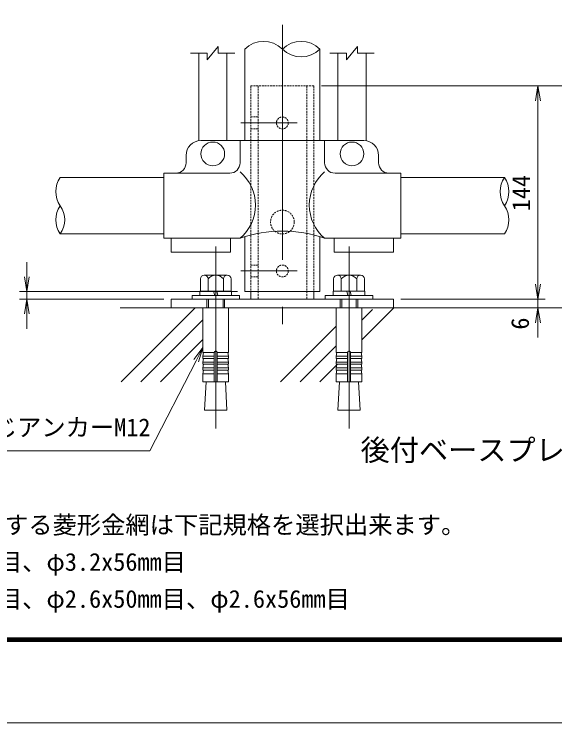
# Model space of a CAD drawing. Units: millimetres, scale not verified. Extents: x -4200 to 4200, y -2970 to 2970.
# Drawn here: x -2315 to -855, y -2970 to -1055 of the extents above; entities that cross this region are included whole.
import ezdxf
from ezdxf.enums import TextEntityAlignment as Align

# ---------------------------------------------------------------- set-up
doc = ezdxf.new("R2010")
doc.units = ezdxf.units.MM
doc.header["$LTSCALE"] = 20
doc.linetypes.add('USER1', pattern=[50.8, 31.75, -6.35, 6.35, -6.35])
doc.linetypes.add('USER2', pattern=[0.375, 0.25, -0.125])
for name, color, linetype, lineweight in [('0-0_D-BMK', 2, 'USER1', 13), ('0-1_D-STR1', 1, 'Continuous', 18), ('0-2_D-STR-DIM', 7, 'Continuous', 9), ('0-3_0', 3, 'Continuous', 18), ('0-5_D-STR3', 3, 'Continuous', 13), ('0-7_D-STR-TXT', 7, 'Continuous', 9), ('0-8_D-TTL', 7, 'Continuous', 9), ('0-B_D-BGD', 7, 'Continuous', 9), ('0-D_D-DCR-HCH', 7, 'Continuous', 9)]:
    doc.layers.add(name, color=color, linetype=linetype, lineweight=lineweight)
doc.layers.add('0-4_D-TTL-TXT', color=7, linetype='Continuous')
doc.styles.add('ＭＳ ゴシック', font='')
doc.styles.get('ＭＳ ゴシック').set_extended_font_data('MS Gothic')

# ---------------------------------------------------------------- blocks, each defined once
blk = doc.blocks.new('_Open')
at = {"layer": '0-3_0', "color": 7, "lineweight": 9}
blk.add_line((-20, 3.33), (0, 0), dxfattribs=at)
blk.add_lwpolyline([(-20, -3.33), (0, 0), (-20, 0)], dxfattribs=at)
blk = doc.blocks.new('MLeader3')
at = {"layer": '0-7_D-STR-TXT'}
blk.add_line((-1829.62, -1988.44), (-1805.43, -1955.89), dxfattribs=at)
for points in [[(-1817.76, -1994.52), (-1805.43, -1955.89), (-1823.69, -1991.48)], [(-1823.69, -1991.48), (-1948.44, -2234.61), (-2699.15, -2234.61), (-2706.35, -2234.61)]]:
    blk.add_lwpolyline(points, dxfattribs=at)

msp = doc.modelspace()

# ---------------------------------------------------------------- linework, layer by layer
at = {"layer": '0-0_D-BMK'}
for p, q in [((-1590.83, -1083.99), (-1590.83, -1892.82)), ((-1551.25, -1348.82), (-1703.02, -1348.82)), ((-1770.83, -1682.42), (-1770.83, -2174.43)), ((-1410.83, -1682.42), (-1410.83, -2174.43)), ((-1551.25, -1748.82), (-1703.02, -1748.82))]:
    msp.add_line(p, q, dxfattribs=at)
at = {"layer": '0-1_D-STR1'}
for p, q in [((-1692.43, -1396.62), (-1692.43, -1149.45)), ((-1489.23, -1396.62), (-1489.23, -1149.45)), ((-1910.83, -1496.42), (-2190.83, -1496.42)), ((-1270.83, -1496.42), (-990.83, -1496.42)), ((-1910.83, -1648.82), (-2190.83, -1648.82)), ((-1692.43, -1804.82), (-1692.43, -1656.42)), ((-1489.23, -1804.82), (-1489.23, -1656.42)), ((-1270.83, -1648.82), (-990.83, -1648.82)), ((-1692.43, -1804.82), (-1489.23, -1804.82))]:
    msp.add_line(p, q, dxfattribs=at)
at = {"layer": '0-2_D-STR-DIM'}
for p, q in [((-1793.83, -1178.62), (-1763.83, -1142.62)), ((-1763.83, -1160.62), (-1763.83, -1142.62)), ((-1417.83, -1178.62), (-1387.83, -1142.62)), ((-1387.83, -1160.62), (-1387.83, -1142.62)), ((-1838.83, -1160.62), (-1793.83, -1160.62)), ((-1793.83, -1178.62), (-1793.83, -1160.62)), ((-1763.83, -1160.62), (-1718.83, -1160.62)), ((-1462.83, -1160.62), (-1417.83, -1160.62)), ((-1417.83, -1178.62), (-1417.83, -1160.62)), ((-1387.83, -1160.62), (-1342.83, -1160.62)), ((-1485.43, -1248.82), (-880.55, -1248.82)), ((-1485.43, -1248.82), (-740.55, -1248.82)), ((-900.55, -1288.82), (-900.55, -1784.82)), ((-2281.11, -1764.82), (-2281.11, -1724.82)), ((-900.55, -1784.82), (-900.55, -1744.82)), ((-1712.43, -1804.82), (-2301.11, -1804.82)), ((-2281.11, -1824.82), (-2281.11, -1804.82)), ((-1910.83, -1824.82), (-2301.11, -1824.82)), ((-1270.83, -1824.82), (-880.55, -1824.82)), ((-1270.83, -1824.82), (-880.55, -1824.82)), ((-900.55, -1824.82), (-900.55, -1848.82)), ((-1270.83, -1848.82), (-880.55, -1848.82)), ((-1270.83, -1848.82), (-740.55, -1848.82)), ((-2281.11, -1864.82), (-2281.11, -1904.82)), ((-900.55, -1888.82), (-900.55, -1928.82))]:
    msp.add_line(p, q, dxfattribs=at)
for centre, radius, start, end in [((-1641.63, -1200.58), 72.07, 45.18146, 134.81854), ((-1540.03, -1200.58), 72.07, 45.18146, 134.81854), ((-1540.03, -1098.33), 72.07, 225.18146, 314.81854), ((-2136.35, -1534.52), 66.48, 145.03504, 214.96496), ((-936.35, -1534.52), 66.48, 145.03504, 214.96496), ((-1045.31, -1534.52), 66.48, 325.03504, 34.96496), ((-2136.35, -1610.72), 66.48, 145.03422, 214.96578), ((-2245.31, -1610.72), 66.48, 325.03504, 34.96496), ((-1045.31, -1610.72), 66.48, 325.03422, 34.96578)]:
    msp.add_arc(centre, radius, start, end, dxfattribs=at)
at = {"layer": '0-5_D-STR3'}
for p, q in [((-1816.83, -1160.62), (-1816.83, -1397.07)), ((-1740.83, -1160.62), (-1740.83, -1396.62)), ((-1440.83, -1160.62), (-1440.83, -1396.62)), ((-1364.83, -1160.62), (-1364.83, -1397.07)), ((-1810.83, -1396.62), (-1370.83, -1396.62)), ((-1705.03, -1396.62), (-1705.03, -1456.62)), ((-1476.63, -1396.62), (-1476.63, -1456.62)), ((-1850.83, -1436.62), (-1850.83, -1456.62)), ((-1330.83, -1436.62), (-1330.83, -1456.62)), ((-1910.83, -1484.62), (-1910.83, -1660.62)), ((-1733.03, -1484.62), (-1910.83, -1484.62)), ((-1270.83, -1484.62), (-1448.63, -1484.62)), ((-1270.83, -1484.62), (-1270.83, -1660.62)), ((-1705.03, -1660.62), (-1910.83, -1660.62)), ((-1890.83, -1660.62), (-1890.83, -1697.82)), ((-1730.83, -1660.62), (-1730.83, -1697.82)), ((-1270.83, -1660.62), (-1476.63, -1660.62)), ((-1450.83, -1660.62), (-1450.83, -1697.82)), ((-1290.83, -1660.62), (-1290.83, -1697.82)), ((-1730.83, -1697.82), (-1890.83, -1697.82)), ((-1290.83, -1697.82), (-1450.83, -1697.82)), ((-1676.23, -1804.82), (-1676.23, -1824.82)), ((-1505.43, -1804.82), (-1505.43, -1824.82)), ((-1805.43, -1848.82), (-1736.23, -1848.82)), ((-1445.43, -1848.82), (-1376.23, -1848.82))]:
    msp.add_line(p, q, dxfattribs=at)
at = {"layer": '0-5_D-STR3', "linetype": 'USER2'}
for p, q in [((-1676.23, -1248.82), (-1676.23, -1804.82)), ((-1676.23, -1248.82), (-1505.43, -1248.82)), ((-1656.63, -1248.82), (-1656.63, -1824.82)), ((-1525.03, -1248.82), (-1525.03, -1824.82)), ((-1505.43, -1248.82), (-1505.43, -1804.82)), ((-1676.23, -1332.82), (-1656.63, -1332.82)), ((-1676.23, -1364.82), (-1656.63, -1364.82)), ((-1676.23, -1732.82), (-1656.63, -1732.82)), ((-1676.23, -1764.82), (-1656.63, -1764.82))]:
    msp.add_line(p, q, dxfattribs=at)
at = {"layer": '0-5_D-STR3', "lineweight": 18}
for p, q in [((-1739.65, -1760.42), (-1802.01, -1760.42)), ((-1794.83, -1760.42), (-1746.83, -1760.42)), ((-1379.65, -1760.42), (-1442.01, -1760.42)), ((-1434.83, -1760.42), (-1386.83, -1760.42)), ((-1812.4, -1770.42), (-1812.4, -1803.62)), ((-1791.62, -1803.62), (-1791.62, -1770.42)), ((-1750.05, -1803.62), (-1750.05, -1770.42)), ((-1729.26, -1803.62), (-1729.26, -1770.42)), ((-1452.4, -1770.42), (-1452.4, -1803.62)), ((-1431.62, -1803.62), (-1431.62, -1770.42)), ((-1390.05, -1803.62), (-1390.05, -1770.42)), ((-1369.26, -1803.62), (-1369.26, -1770.42)), ((-1834.83, -1815.62), (-1834.83, -1824.82)), ((-1706.83, -1815.62), (-1834.83, -1815.62)), ((-1727.83, -1803.62), (-1813.83, -1803.62)), ((-1813.83, -1803.62), (-1813.83, -1815.62)), ((-1813.83, -1815.62), (-1727.83, -1815.62)), ((-1812.4, -1803.62), (-1729.26, -1803.62)), ((-1776.83, -1803.62), (-1773.62, -1815.62)), ((-1764.83, -1815.62), (-1768.05, -1803.62)), ((-1727.83, -1815.62), (-1727.83, -1803.62)), ((-1706.83, -1824.82), (-1706.83, -1815.62)), ((-1474.83, -1815.62), (-1474.83, -1824.82)), ((-1346.83, -1815.62), (-1474.83, -1815.62)), ((-1367.83, -1803.62), (-1453.83, -1803.62)), ((-1453.83, -1803.62), (-1453.83, -1815.62)), ((-1453.83, -1815.62), (-1367.83, -1815.62)), ((-1452.4, -1803.62), (-1369.26, -1803.62)), ((-1416.83, -1803.62), (-1413.62, -1815.62)), ((-1404.83, -1815.62), (-1408.05, -1803.62)), ((-1367.83, -1815.62), (-1367.83, -1803.62)), ((-1346.83, -1824.82), (-1346.83, -1815.62)), ((-1834.83, -1824.82), (-1706.83, -1824.82)), ((-1794.82, -1824.82), (-1794.82, -1848.82)), ((-1790.5, -1848.82), (-1790.5, -1824.82)), ((-1751.14, -1848.82), (-1751.14, -1824.82)), ((-1746.82, -1848.82), (-1746.82, -1824.82)), ((-1474.83, -1824.82), (-1346.83, -1824.82)), ((-1434.82, -1824.82), (-1434.82, -1848.82)), ((-1430.5, -1848.82), (-1430.5, -1824.82)), ((-1391.14, -1848.82), (-1391.14, -1824.82)), ((-1386.82, -1848.82), (-1386.82, -1824.82)), ((-1805.43, -1848.82), (-1805.43, -1968.97)), ((-1736.23, -1848.82), (-1736.23, -1968.97)), ((-1445.43, -1848.82), (-1445.43, -1968.97)), ((-1376.23, -1848.82), (-1376.23, -1968.97)), ((-1774.83, -1968.97), (-1805.43, -1968.97)), ((-1805.43, -1978.97), (-1803.7, -1969.12)), ((-1774.83, -1968.97), (-1774.83, -2048.82)), ((-1766.83, -1968.97), (-1736.23, -1968.97)), ((-1766.83, -1968.97), (-1766.83, -2048.82)), ((-1736.23, -1978.97), (-1737.97, -1969.12)), ((-1414.83, -1968.97), (-1445.43, -1968.97)), ((-1445.43, -1978.97), (-1443.7, -1969.12)), ((-1414.83, -1968.97), (-1414.83, -2048.82)), ((-1406.83, -1968.97), (-1376.23, -1968.97)), ((-1406.83, -1968.97), (-1406.83, -2048.82)), ((-1376.23, -1978.97), (-1377.97, -1969.12)), ((-1805.43, -1978.97), (-1774.83, -1978.97)), ((-1805.43, -1978.97), (-1805.43, -1984.97)), ((-1805.43, -1984.97), (-1774.83, -1984.97)), ((-1805.43, -1994.97), (-1803.7, -1985.12)), ((-1736.23, -1978.97), (-1766.83, -1978.97)), ((-1736.23, -1984.97), (-1766.83, -1984.97)), ((-1736.23, -1994.97), (-1737.97, -1985.12)), ((-1736.23, -1978.97), (-1736.23, -1984.97)), ((-1445.43, -1978.97), (-1414.83, -1978.97)), ((-1445.43, -1978.97), (-1445.43, -1984.97)), ((-1445.43, -1984.97), (-1414.83, -1984.97)), ((-1445.43, -1994.97), (-1443.7, -1985.12)), ((-1376.23, -1978.97), (-1406.83, -1978.97)), ((-1376.23, -1984.97), (-1406.83, -1984.97)), ((-1376.23, -1994.97), (-1377.97, -1985.12)), ((-1376.23, -1978.97), (-1376.23, -1984.97)), ((-1805.43, -1994.97), (-1774.83, -1994.97)), ((-1805.43, -1994.97), (-1805.43, -2000.97)), ((-1805.43, -2000.97), (-1774.83, -2000.97)), ((-1805.43, -2010.97), (-1803.7, -2001.12)), ((-1736.23, -1994.97), (-1766.83, -1994.97)), ((-1736.23, -2000.97), (-1766.83, -2000.97)), ((-1736.23, -2010.97), (-1737.97, -2001.12)), ((-1736.23, -1994.97), (-1736.23, -2000.97)), ((-1445.43, -1994.97), (-1414.83, -1994.97)), ((-1445.43, -1994.97), (-1445.43, -2000.97)), ((-1445.43, -2000.97), (-1414.83, -2000.97)), ((-1445.43, -2010.97), (-1443.7, -2001.12)), ((-1376.23, -1994.97), (-1406.83, -1994.97)), ((-1376.23, -2000.97), (-1406.83, -2000.97)), ((-1376.23, -2010.97), (-1377.97, -2001.12)), ((-1376.23, -1994.97), (-1376.23, -2000.97)), ((-1805.43, -2010.97), (-1774.83, -2010.97)), ((-1805.43, -2010.97), (-1805.43, -2016.97)), ((-1805.43, -2026.82), (-1803.7, -2016.97)), ((-1805.43, -2016.97), (-1774.83, -2016.97)), ((-1805.43, -2026.82), (-1774.83, -2026.82)), ((-1805.43, -2026.82), (-1805.43, -2048.82)), ((-1736.23, -2010.97), (-1766.83, -2010.97)), ((-1736.23, -2016.97), (-1766.83, -2016.97)), ((-1736.23, -2026.82), (-1766.83, -2026.82)), ((-1736.23, -2026.82), (-1737.97, -2016.97)), ((-1736.23, -2010.97), (-1736.23, -2016.97)), ((-1736.23, -2026.82), (-1736.23, -2048.82)), ((-1445.43, -2010.97), (-1414.83, -2010.97)), ((-1445.43, -2010.97), (-1445.43, -2016.97)), ((-1445.43, -2026.82), (-1443.7, -2016.97)), ((-1445.43, -2016.97), (-1414.83, -2016.97)), ((-1445.43, -2026.82), (-1414.83, -2026.82)), ((-1445.43, -2026.82), (-1445.43, -2048.82)), ((-1376.23, -2010.97), (-1406.83, -2010.97)), ((-1376.23, -2016.97), (-1406.83, -2016.97)), ((-1376.23, -2026.82), (-1406.83, -2026.82)), ((-1376.23, -2026.82), (-1377.97, -2016.97)), ((-1376.23, -2010.97), (-1376.23, -2016.97)), ((-1376.23, -2026.82), (-1376.23, -2048.82)), ((-1805.43, -2048.82), (-1736.23, -2048.82)), ((-1796.81, -2048.82), (-1801.15, -2125.22)), ((-1744.85, -2048.82), (-1740.52, -2125.22)), ((-1445.43, -2048.82), (-1376.23, -2048.82)), ((-1436.81, -2048.82), (-1441.15, -2125.22)), ((-1384.85, -2048.82), (-1380.52, -2125.22)), ((-1740.52, -2125.22), (-1801.15, -2125.22)), ((-1380.52, -2125.22), (-1441.15, -2125.22))]:
    msp.add_line(p, q, dxfattribs=at)
at = {"layer": '0-5_D-STR3'}
msp.add_lwpolyline([(-1890.83, -1848.82), (-1290.83, -1848.82), (-1290.83, -1824.82), (-1890.83, -1824.82)], close=True, dxfattribs=at)
at = {"layer": '0-5_D-STR3', "linetype": 'USER2'}
for centre, radius in [((-1590.83, -1348.82), 16), ((-1590.83, -1616.82), 32), ((-1590.83, -1748.82), 16)]:
    msp.add_circle(centre, radius, dxfattribs=at)
at = {"layer": '0-5_D-STR3'}
for centre in [(-1778.83, -1432.62), (-1402.83, -1432.62)]:
    msp.add_circle(centre, 32, dxfattribs=at)
for centre, radius, start, end in [((-1810.83, -1436.62), 40, 90, 180), ((-1370.83, -1436.62), 40, 0, 90), ((-1878.83, -1456.62), 28, 270, 0), ((-1733.03, -1456.62), 28, 270, 0), ((-1448.63, -1456.62), 28, 180, 270), ((-1302.83, -1456.62), 28, 180, 270), ((-1781.54, -1570.86), 117.94, 310.4464, 49.5536), ((-1400.12, -1570.86), 117.94, 130.4464, 229.5536), ((-1590.83, -1982.56), 341.6, 70.46947, 109.53053)]:
    msp.add_arc(centre, radius, start, end, dxfattribs=at)
at = {"layer": '0-5_D-STR3', "lineweight": 18}
for centre, radius, start, end in [((-1802.01, -1770.82), 10.4, 2.20423, 177.79577), ((-1770.83, -1787.02), 26.6, 38.61324, 141.38676), ((-1739.65, -1770.82), 10.4, 2.20423, 177.79577), ((-1442.01, -1770.82), 10.4, 2.20423, 177.79577), ((-1410.83, -1787.02), 26.6, 38.61324, 141.38676), ((-1379.65, -1770.82), 10.4, 2.20423, 177.79577), ((-1770.83, -1968.97), 4, 0, 180), ((-1410.83, -1968.97), 4, 0, 180)]:
    msp.add_arc(centre, radius, start, end, dxfattribs=at)
at = {"layer": '0-8_D-TTL', "color": 2, "lineweight": 18}
msp.add_lwpolyline([(-4199.68, 2970.23), (4200.32, 2970.23), (4200.32, -2969.77), (-4199.68, -2969.77)], close=True, dxfattribs=at)
at = {"layer": '0-8_D-TTL'}
for points in [[(-3929.68, 2750.23), (3930.32, 2750.23), (3930.32, -2749.77), (-3929.68, -2749.77)], [(-3927.18, 2747.73), (3927.82, 2747.73), (3927.82, -2747.27), (-3927.18, -2747.27)], [(-3924.68, 2745.23), (3925.32, 2745.23), (3925.32, -2744.77), (-3924.68, -2744.77)], [(-3922.18, 2742.73), (3922.82, 2742.73), (3922.82, -2742.27), (-3922.18, -2742.27)], [(-3919.68, 2740.23), (3920.32, 2740.23), (3920.32, -2739.77), (-3919.68, -2739.77)]]:
    msp.add_lwpolyline(points, close=True, dxfattribs=at)
at = {"layer": '0-B_D-BGD'}
msp.add_line((-1019.39, -1848.82), (-2029.31, -1848.82), dxfattribs=at)
at = {"layer": '0-D_D-DCR-HCH'}
for p, q in [((-2026.45, -2048.82), (-1826.45, -1848.82)), ((-1376.26, -1935.03), (-1290.05, -1848.82)), ((-1376.26, -1882), (-1347.16, -1852.9)), ((-1973.41, -2048.82), (-1805.47, -1880.88)), ((-1596.11, -2048.82), (-1445.46, -1898.16)), ((-1920.38, -2048.82), (-1805.47, -1933.91)), ((-1543.08, -2048.82), (-1445.46, -1951.2)), ((-1490.05, -2048.82), (-1442.2, -2000.97))]:
    msp.add_line(p, q, dxfattribs=at)

# ---------------------------------------------------------------- block references
at = {"layer": '0-2_D-STR-DIM', "xscale": 2, "yscale": 2}
for p, rotation in [((-900.55, -1248.82), 90), ((-2281.11, -1804.82), 270), ((-900.55, -1824.82), 270), ((-900.55, -1824.82), 270), ((-2281.11, -1824.82), 90), ((-900.55, -1848.82), 90)]:
    msp.add_blockref('_Open', p, dxfattribs=dict(at, rotation=rotation))
at = {"layer": '0-7_D-STR-TXT'}
msp.add_blockref('MLeader3', (0, 0), dxfattribs=at)

# ---------------------------------------------------------------- texts
at = {"layer": '0-2_D-STR-DIM', "style": 'ＭＳ ゴシック'}
for s, p in [('144', (-907.3, -1587.59)), ('6', (-910.34, -1907.43))]:
    msp.add_text(s, height=48.09, rotation=90, dxfattribs=at).set_placement(p, align=Align.BOTTOM_LEFT)
at = {"layer": '0-4_D-TTL-TXT', "style": 'ＭＳ ゴシック'}
for s, height, p in [('後付ベースプレート詳細図', 57.77, (-1379.61, -2278.94)), ('（備\u3000考）本図に使用する菱形金網は下記規格を選択出来ます。', 48.09, (-2998.8, -2473.38)), ('\u3000\u3000\u3000\u3000\u3000φ3.2x50mm目、φ3.2x56mm目', 48.09, (-2998.8, -2573.38)), ('\u3000\u3000\u3000\u3000\u3000φ2.6x40mm目、φ2.6x50mm目、φ2.6x56mm目', 48.09, (-2998.8, -2673.38))]:
    msp.add_text(s, height=height, dxfattribs=at).set_placement(p, align=Align.BOTTOM_LEFT)
at = {"layer": '0-7_D-STR-TXT', "style": 'ＭＳ ゴシック'}
msp.add_text('他穿孔めねじアンカーM12', height=48.09, dxfattribs=at).set_placement((-2701.18, -2209.82), align=Align.BOTTOM_LEFT)

doc.saveas('drawing.dxf')
